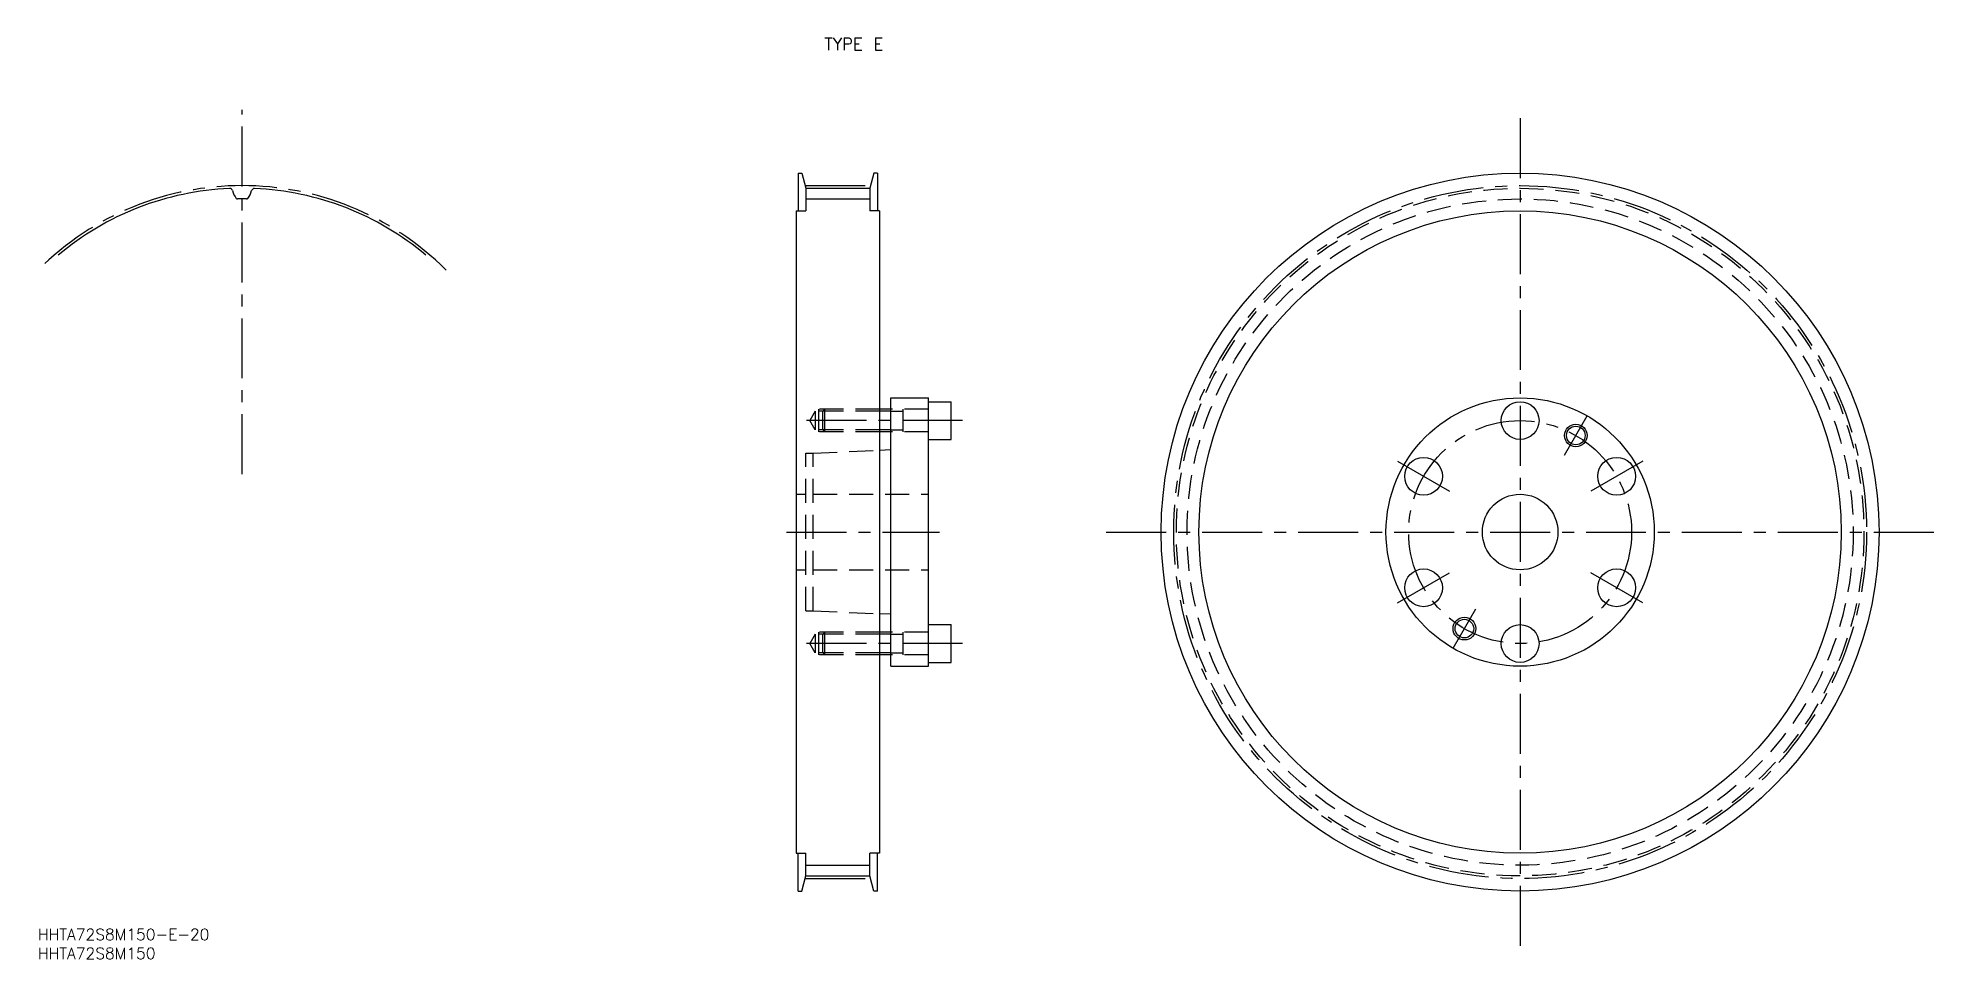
# Model space of a CAD drawing. Extents: x 0 to 502, y -8 to 236.
import ezdxf
from ezdxf.enums import TextEntityAlignment as Align

# ---------------------------------------------------------------- set-up
doc = ezdxf.new("R2010")
doc.units = 0
doc.header["$LTSCALE"] = 0.5
doc.linetypes.add('CENTER', pattern=[50.8, 31.75, -6.35, 6.35, -6.35])
doc.linetypes.add('DASHED', pattern=[19.05, 12.7, -6.35])
for name, color, linetype in [('MSM_CENTER', 1, 'CENTER'), ('MSM_CONTINUOUS', 7, 'CONTINUOUS'), ('MSM_DASHED', 4, 'DASHED'), ('MSM_NARROW', 5, 'CONTINUOUS'), ('MSM_PART_NUMBER', 7, 'CONTINUOUS')]:
    doc.layers.add(name, color=color, linetype=linetype)
doc.styles.get("Standard").update_dxf_attribs({"font": 'txt.shx', "height": 3, "bigfont": 'bigfont.shx'})

# ---------------------------------------------------------------- blocks, each defined once
blk = doc.blocks.new('*U4')
at = {"layer": 'MSM_PART_NUMBER'}
blk.add_text('HHTA72S8M150-E-20', height=3, dxfattribs=at).set_placement((0, -3))
blk = doc.blocks.new('*U5')
at = {"layer": 'MSM_PART_NUMBER'}
blk.add_text('HHTA72S8M150', height=3, dxfattribs=at).set_placement((0, -8))

msp = doc.modelspace()

# ---------------------------------------------------------------- linework, layer by layer
at = {"layer": 'MSM_CENTER'}
for p, q in [((54.02, 120.28), (54.02, 216.77)), ((392.28, 214.56), (392.28, -4.56)), ((203.03, 196.67), (220.36, 196.67)), ((404.03, 125.35), (410.03, 135.74)), ((244.7, 134.5), (201.14, 134.5)), ((359.8, 123.75), (373.66, 115.75)), ((424.75, 123.75), (410.9, 115.75)), ((198.13, 105), (238.6, 105)), ((282.72, 105), (501.84, 105)), ((359.8, 86.25), (373.66, 94.25)), ((424.75, 86.25), (410.9, 94.25)), ((374.53, 74.26), (380.53, 84.65)), ((244.7, 75.5), (201.14, 75.5)), ((203.03, 13.33), (220.36, 13.33))]:
    msp.add_line(p, q, dxfattribs=at)
for radius in [91.67, 29.5]:
    msp.add_circle((392.28, 105), radius, dxfattribs=at)
msp.add_arc((54.02, 120.28), 76.39, 45, 135, dxfattribs=at)
at = {"layer": 'MSM_CONTINUOUS'}
for p, q in [((201.2, 200), (201.2, 190)), ((201.2, 200), (202.2, 200)), ((202.2, 200), (203.2, 196)), ((203.2, 196), (203.2, 190)), ((203.2, 195.99), (220.2, 195.99)), ((221.2, 200), (220.2, 196)), ((220.2, 196), (220.2, 190)), ((222.2, 200), (221.2, 200)), ((222.2, 200), (222.2, 190)), ((200.7, 190), (200.7, 20)), ((200.7, 190), (203.2, 190)), ((222.7, 190), (220.2, 190)), ((222.7, 190), (222.7, 20)), ((225.7, 137.5), (222.7, 137.5)), ((225.7, 69.5), (225.7, 140.5)), ((225.7, 140.5), (235.7, 140.5)), ((235.7, 69.5), (235.7, 140.5)), ((235.7, 139.5), (241.7, 139.5)), ((241.7, 129.5), (241.7, 139.5)), ((225.7, 131.5), (222.7, 131.5)), ((225.7, 126.75), (222.7, 126.62)), ((235.7, 129.5), (241.7, 129.5)), ((225.7, 83.25), (222.7, 83.38)), ((235.7, 80.5), (241.7, 80.5)), ((241.7, 70.5), (241.7, 80.5)), ((225.7, 78.5), (222.7, 78.5)), ((225.7, 72.5), (222.7, 72.5)), ((235.7, 70.5), (241.7, 70.5)), ((225.7, 69.5), (235.7, 69.5)), ((200.7, 20), (203.2, 20)), ((201.2, 10), (201.2, 20)), ((203.2, 14), (203.2, 20)), ((222.7, 20), (220.2, 20)), ((220.2, 14), (220.2, 20)), ((222.2, 10), (222.2, 20)), ((202.2, 10), (203.2, 14)), ((203.2, 14.01), (220.2, 14.01)), ((221.2, 10), (220.2, 14)), ((201.2, 10), (202.2, 10)), ((222.2, 10), (221.2, 10))]:
    msp.add_line(p, q, dxfattribs=at)
for centre, radius in [((392.28, 105), 95), ((392.28, 105), 85), ((392.28, 105), 35.5), ((392.28, 134.5), 5), ((407.03, 130.55), 2.46), ((366.73, 119.75), 5), ((417.83, 119.75), 5), ((392.28, 105), 10), ((366.73, 90.25), 5), ((417.83, 90.25), 5), ((377.53, 79.45), 2.46), ((392.28, 75.5), 5)]:
    msp.add_circle(centre, radius, dxfattribs=at)
for centre, radius, start, end in [((54.02, 120.28), 75.71, 92.5006, 130), ((50.75, 195.17), 0.75, 13.9951, 92.5006), ((57.29, 195.17), 0.75, 87.4994, 166.0049), ((54.02, 120.28), 75.71, 50, 87.4994), ((56.62, 196.63), 5.3, 193.9951, 218.9708), ((52.81, 193.55), 0.4, 218.9708, 270.9458), ((54.02, 120.28), 72.88, 89.0542, 90.9458), ((55.23, 193.55), 0.4, 269.0542, 321.0292), ((51.42, 196.63), 5.3, 321.0292, 346.0049)]:
    msp.add_arc(centre, radius, start, end, dxfattribs=at)
at = {"layer": 'MSM_DASHED'}
for p, q in [((205.7, 136.96), (204.28, 134.5)), ((205.7, 136.96), (205.7, 132.04)), ((222.7, 136.96), (205.7, 136.96)), ((206.7, 131.5), (206.7, 137.5)), ((222.7, 137.5), (206.7, 137.5)), ((208.24, 137.5), (207.7, 136.96)), ((207.7, 132.04), (207.7, 136.96)), ((208.24, 131.5), (208.24, 137.5)), ((235.7, 137.5), (225.7, 137.5)), ((225.7, 136.96), (229.03, 136.96)), ((229.03, 131.5), (229.03, 137.5)), ((205.7, 132.04), (204.28, 134.5)), ((222.7, 132.04), (205.7, 132.04)), ((222.7, 131.5), (206.7, 131.5)), ((208.24, 131.5), (207.7, 132.04)), ((225.7, 132.04), (229.03, 132.04)), ((235.7, 131.5), (225.7, 131.5)), ((203.2, 84.12), (203.2, 125.88)), ((203.2, 125.88), (205.2, 125.88)), ((205.2, 125.88), (222.7, 126.62)), ((205.2, 84.12), (205.2, 125.88)), ((200.7, 115), (203.2, 115)), ((205.2, 115), (235.7, 115)), ((200.7, 95), (203.2, 95)), ((205.2, 95), (235.7, 95)), ((203.2, 84.12), (205.2, 84.12)), ((205.2, 84.12), (222.7, 83.38)), ((205.7, 77.96), (204.28, 75.5)), ((205.7, 73.04), (204.28, 75.5)), ((205.7, 77.96), (205.7, 73.04)), ((222.7, 77.96), (205.7, 77.96)), ((206.7, 72.5), (206.7, 78.5)), ((222.7, 78.5), (206.7, 78.5)), ((208.24, 78.5), (207.7, 77.96)), ((207.7, 73.04), (207.7, 77.96)), ((208.24, 72.5), (208.24, 78.5)), ((235.7, 78.5), (225.7, 78.5)), ((225.7, 77.96), (229.03, 77.96)), ((229.03, 72.5), (229.03, 78.5)), ((222.7, 73.04), (205.7, 73.04)), ((222.7, 72.5), (206.7, 72.5)), ((208.24, 72.5), (207.7, 73.04)), ((225.7, 73.04), (229.03, 73.04)), ((235.7, 72.5), (225.7, 72.5))]:
    msp.add_line(p, q, dxfattribs=at)
for radius in [90.98, 88.15]:
    msp.add_circle((392.28, 105), radius, dxfattribs=at)
at = {"layer": 'MSM_NARROW'}
for p, q in [((203.2, 193.15), (220.2, 193.15)), ((225.7, 136.96), (222.7, 136.96)), ((225.7, 132.04), (222.7, 132.04)), ((225.7, 77.96), (222.7, 77.96)), ((225.7, 73.04), (222.7, 73.04)), ((203.2, 16.85), (220.2, 16.85))]:
    msp.add_line(p, q, dxfattribs=at)
for centre in [(407.03, 130.55), (377.53, 79.45)]:
    msp.add_circle(centre, 3, dxfattribs=at)

# ---------------------------------------------------------------- block references
at = {"layer": 'MSM_CONTINUOUS'}
for name in ['*U4', '*U5']:
    msp.add_blockref(name, (0, 0), dxfattribs=at)

# ---------------------------------------------------------------- texts
at = {"layer": 'MSM_PART_NUMBER'}
msp.add_text('TYPE E', height=3.2, dxfattribs=at).set_placement((215.95, 234.16), align=Align.MIDDLE_CENTER)

doc.saveas('drawing.dxf')
